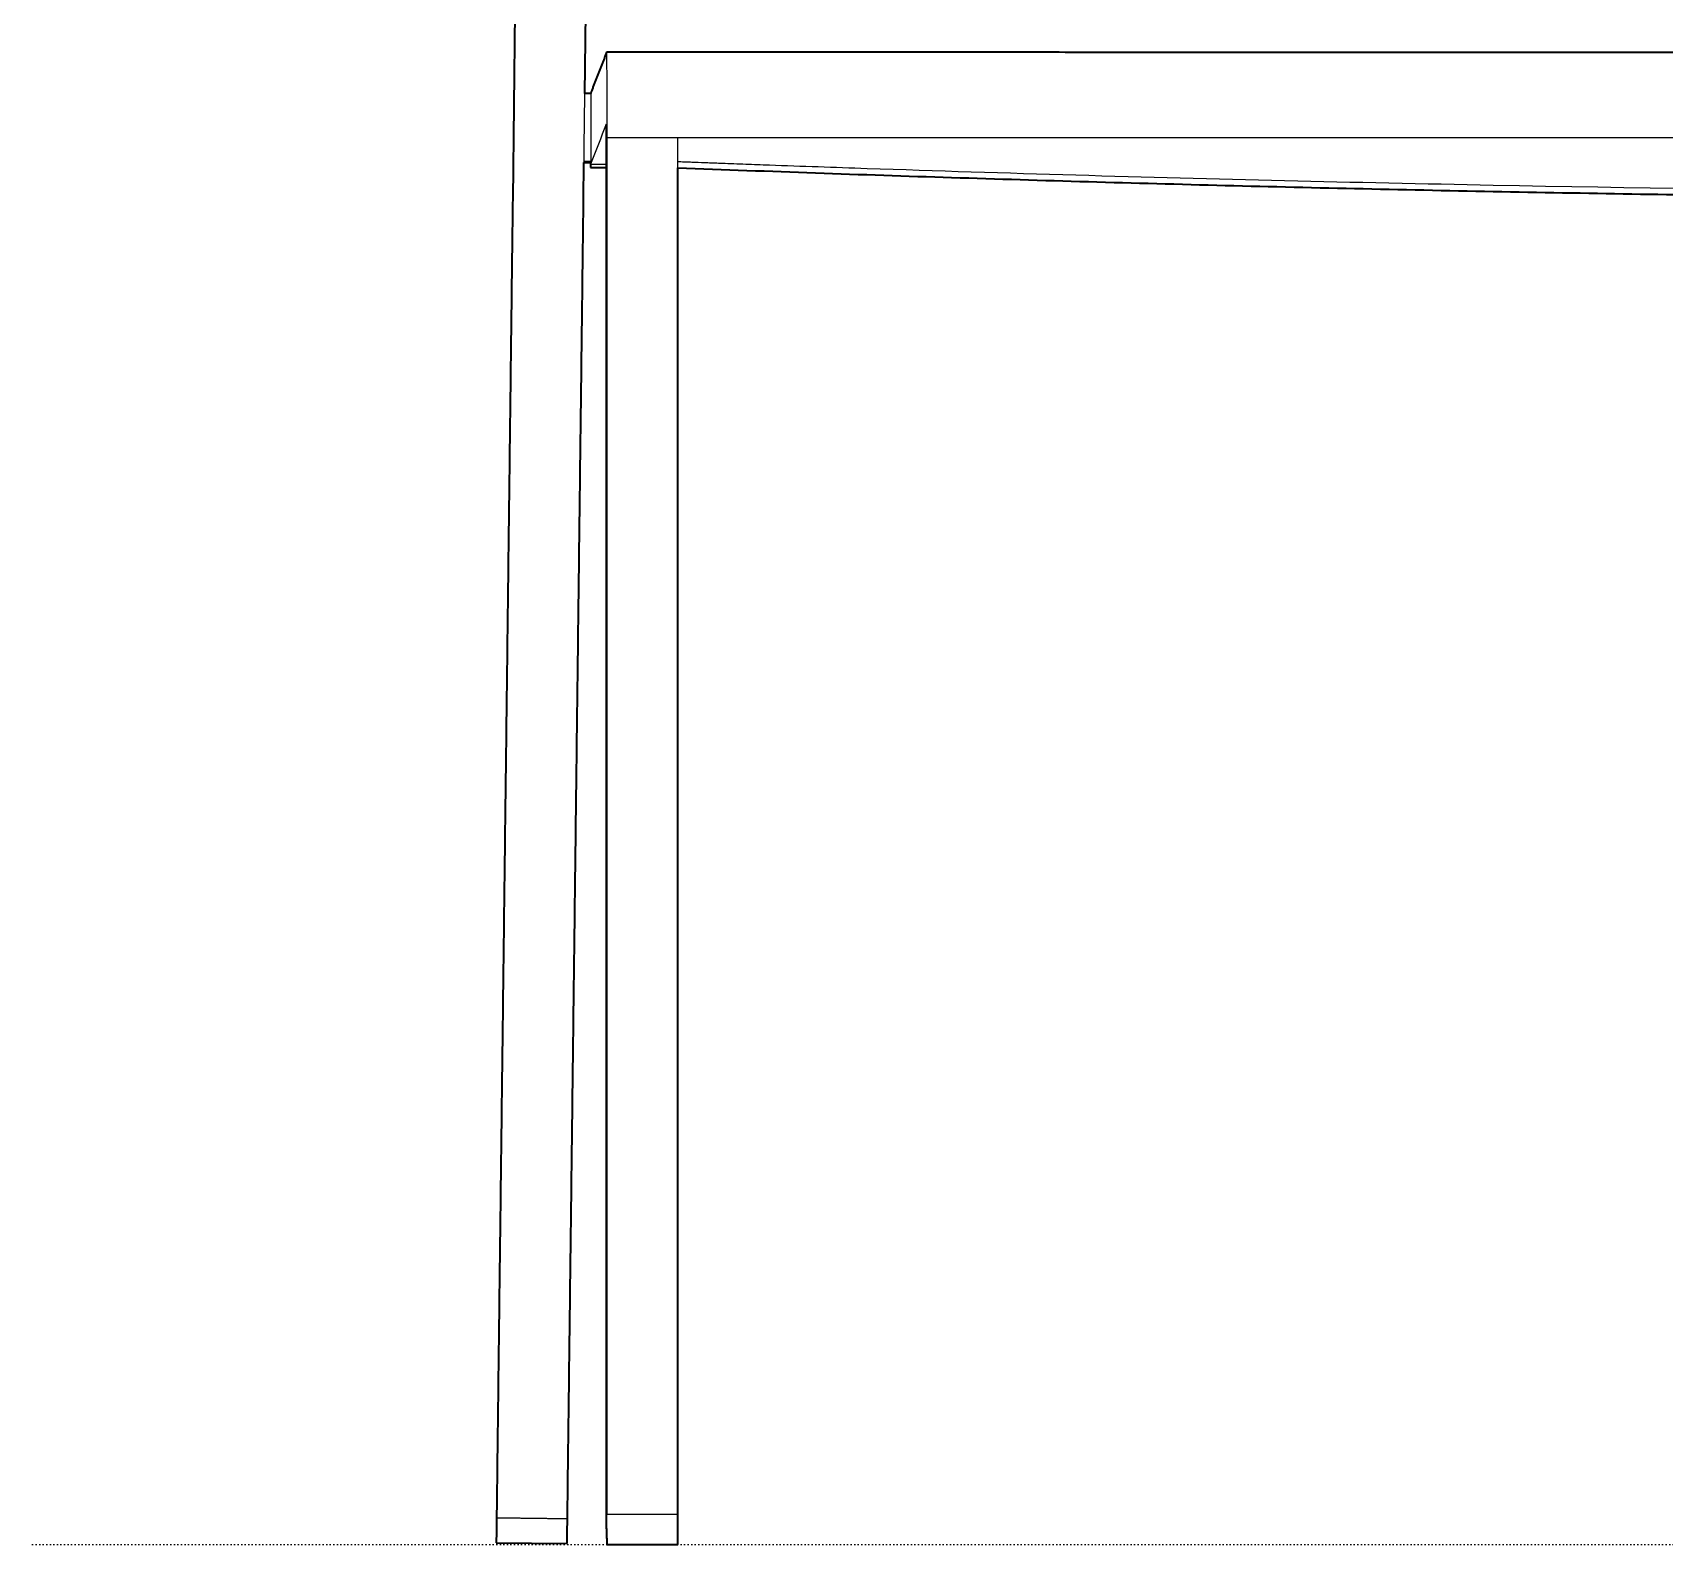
# Model space of a CAD drawing. Header units: millimetres. Extents: x 0 to 2561, y -987 to 790.
# Drawn here: x 0 to 507, y 0 to 469 of the extents above; entities that cross this region are included whole.
import ezdxf

# ---------------------------------------------------------------- set-up
doc = ezdxf.new("R2010")
doc.units = ezdxf.units.MM
doc.linetypes.add('Dots', pattern=[1, 0, -1])
doc.layers.add('Blocks', color=7, linetype='Continuous')
for name, color, linetype, lineweight, true_color in [('Blocks$Inner', 7, 'Continuous', 25, 0x007f00), ('Blocks$Outline', 7, 'Continuous', 35, 0xff3f3f), ('Groud', 7, 'Dots', 25, 0x243775)]:
    doc.layers.add(name, color=color, linetype=linetype, lineweight=lineweight, true_color=true_color)

# ---------------------------------------------------------------- blocks, each defined once
blk = doc.blocks.new('Balcony Dining Bench Front')
at = {"layer": 'Blocks$Inner'}
blk.add_line((173.21, 428.48), (173.21, 428.95), dxfattribs=at)
for points in [[(149.73, 475.62), (149.38, 446.71), (149.02, 417.68)], [(171.02, 417.41), (171.38, 446.44), (171.73, 475.36)]]:
    blk.add_rational_spline(points, [1, 0.990387729513, 1], degree=2, dxfattribs=at)
for points, knots in [([(173.35, 450.84), (173.38, 450.92), (173.42, 451.01), (173.45, 451.1), (173.49, 451.18), (173.52, 451.27), (173.55, 451.35), (173.62, 451.53), (173.69, 451.7), (173.75, 451.87), (173.89, 452.21), (174.02, 452.56), (174.16, 452.9), (174.29, 453.25), (174.42, 453.59), (174.56, 453.93), (174.69, 454.28), (174.83, 454.62), (174.96, 454.97), (175.1, 455.31), (175.23, 455.65), (175.36, 456), (175.5, 456.34), (175.63, 456.69), (175.77, 457.03), (175.9, 457.37), (176.03, 457.72), (176.17, 458.06), (176.3, 458.41), (176.44, 458.75), (176.57, 459.09), (176.71, 459.44), (176.84, 459.78), (176.97, 460.13), (177.11, 460.47), (177.24, 460.81), (177.38, 461.16), (177.51, 461.5), (177.64, 461.85), (177.78, 462.19)], [31.001111, 31.001111, 31.001111, 31.001111, 39.250151, 39.250151, 39.250151, 47.499191, 47.499191, 47.499191, 63.99727, 63.99727, 63.99727, 96.993427, 96.993427, 96.993427, 129.989583, 129.989583, 129.989583, 162.98574, 162.98574, 162.98574, 195.981896, 195.981896, 195.981896, 228.978052, 228.978052, 228.978052, 261.974209, 261.974209, 261.974209, 294.970365, 294.970365, 294.970365, 327.966521, 327.966521, 327.966521, 360.962678, 360.962678, 360.962678, 393.958835, 393.958835, 393.958835, 393.958835]), ([(178.19, 463.23), (180.44, 463.23), (182.7, 463.23), (184.96, 463.23), (187.34, 463.23), (189.73, 463.23), (192.11, 463.23), (194.5, 463.23), (196.89, 463.23), (199.27, 463.23)], [425.80361, 425.80361, 425.80361, 425.80361, 432.573493, 432.573493, 432.573493, 439.732535, 439.732535, 439.732535, 446.891578, 446.891578, 446.891578, 446.891578]), ([(199.27, 463.23), (199.78, 463.23), (200.29, 463.23), (200.79, 463.23), (201.3, 463.23), (201.8, 463.23), (202.31, 463.23), (202.81, 463.23), (203.32, 463.23), (203.83, 463.23)], [446.891578, 446.891578, 446.891578, 446.891578, 448.409051, 448.409051, 448.409051, 449.926451, 449.926451, 449.926451, 451.443925, 451.443925, 451.443925, 451.443925]), ([(203.83, 463.23), (213.25, 463.22), (222.68, 463.22), (232.11, 463.21), (241.54, 463.21), (250.97, 463.2), (260.39, 463.2), (269.82, 463.2), (279.25, 463.19), (288.67, 463.19), (298.1, 463.18), (307.53, 463.18), (316.95, 463.18), (326.38, 463.17), (335.81, 463.17), (345.23, 463.17), (354.66, 463.17), (364.09, 463.16), (373.51, 463.16), (382.94, 463.16), (392.37, 463.15), (401.79, 463.15), (411.22, 463.15), (420.65, 463.15), (430.08, 463.14), (439.51, 463.14), (448.93, 463.14), (458.36, 463.14), (467.79, 463.13), (477.22, 463.13), (486.64, 463.13), (496.07, 463.13), (505.5, 463.13), (514.93, 463.12), (524.36, 463.12), (533.78, 463.12), (543.21, 463.12), (552.64, 463.12), (562.06, 463.12), (571.49, 463.12), (580.92, 463.11), (590.34, 463.11), (599.77, 463.11), (609.19, 463.11), (618.62, 463.11), (628.05, 463.11), (646.9, 463.11), (665.76, 463.11), (684.61, 463.11), (703.47, 463.11), (722.32, 463.11), (741.18, 463.11), (760.04, 463.11), (778.89, 463.11), (797.75, 463.11), (807.17, 463.11), (816.6, 463.11), (826.02, 463.11), (835.45, 463.11), (844.88, 463.11), (854.3, 463.12), (863.73, 463.12), (873.16, 463.12), (882.58, 463.12), (892.01, 463.12), (901.44, 463.12), (910.86, 463.12), (920.29, 463.13), (929.72, 463.13), (939.15, 463.13), (948.58, 463.13), (958, 463.13), (967.43, 463.14), (976.86, 463.14), (986.29, 463.14), (995.72, 463.14), (1005.14, 463.15), (1014.57, 463.15), (1024, 463.15), (1033.43, 463.15), (1042.85, 463.16), (1052.28, 463.16), (1061.71, 463.16), (1071.13, 463.17), (1080.56, 463.17), (1089.99, 463.17), (1099.41, 463.17), (1108.84, 463.18), (1118.27, 463.18), (1127.69, 463.18), (1137.12, 463.19), (1146.55, 463.19), (1155.97, 463.2), (1165.4, 463.2), (1174.83, 463.2), (1184.25, 463.21), (1193.68, 463.21), (1203.11, 463.22), (1212.54, 463.22), (1221.97, 463.23)], [451.443925, 451.443925, 451.443925, 451.443925, 479.729369, 479.729369, 479.729369, 508.012007, 508.012007, 508.012007, 536.29251, 536.29251, 536.29251, 564.571639, 564.571639, 564.571639, 592.850516, 592.850516, 592.850516, 621.130349, 621.130349, 621.130349, 649.412028, 649.412028, 649.412028, 677.695169, 677.695169, 677.695169, 705.979076, 705.979076, 705.979076, 734.263029, 734.263029, 734.263029, 762.546222, 762.546222, 762.546222, 790.827827, 790.827827, 790.827827, 819.107423, 819.107423, 819.107423, 847.386214, 847.386214, 847.386214, 875.665805, 875.665805, 875.665805, 932.230598, 932.230598, 932.230598, 988.798596, 988.798596, 988.798596, 1045.363389, 1045.363389, 1045.363389, 1073.64298, 1073.64298, 1073.64298, 1101.921771, 1101.921771, 1101.921771, 1130.201368, 1130.201368, 1130.201368, 1158.482972, 1158.482972, 1158.482972, 1186.766165, 1186.766165, 1186.766165, 1215.050118, 1215.050118, 1215.050118, 1243.334025, 1243.334025, 1243.334025, 1271.617167, 1271.617167, 1271.617167, 1299.898845, 1299.898845, 1299.898845, 1328.178679, 1328.178679, 1328.178679, 1356.457555, 1356.457555, 1356.457555, 1384.736684, 1384.736684, 1384.736684, 1413.017188, 1413.017188, 1413.017188, 1441.299826, 1441.299826, 1441.299826, 1469.58527, 1469.58527, 1469.58527, 1469.58527]), ([(178.33, 436.63), (178.33, 436.69), (178.33, 436.74), (178.33, 436.8), (178.33, 436.93), (178.33, 437.07), (178.33, 437.21), (178.33, 437.35), (178.33, 437.49), (178.33, 437.63), (178.33, 437.77), (178.33, 437.91), (178.33, 438.04), (178.33, 438.18), (178.33, 438.32), (178.33, 438.46), (178.33, 438.6), (178.33, 438.74), (178.33, 438.88), (178.33, 439.02), (178.33, 439.15), (178.33, 439.29), (178.33, 439.43), (178.33, 439.57), (178.33, 439.71), (178.33, 439.85), (178.33, 439.99), (178.33, 440.13), (178.33, 440.46), (178.33, 440.8), (178.33, 441.14), (178.33, 441.48), (178.33, 441.81), (178.33, 442.15), (178.33, 442.49), (178.33, 442.83), (178.33, 443.17), (178.33, 443.5), (178.33, 443.84), (178.33, 444.18), (178.33, 444.52), (178.33, 444.86), (178.33, 445.19), (178.33, 445.53), (178.33, 445.87), (178.33, 446.21), (178.33, 446.54), (178.33, 446.88), (178.33, 447.22), (178.33, 447.56), (178.33, 447.9), (178.33, 448.23), (178.33, 448.57), (178.33, 448.91), (178.32, 449.25), (178.32, 449.58), (178.32, 449.92), (178.32, 450.26), (178.32, 450.6), (178.32, 450.94), (178.32, 451.27), (178.32, 451.61), (178.32, 451.95), (178.32, 452.29)], [-5.001687, -5.001687, -5.001687, -5.001687, -4.834978, -4.834978, -4.834978, -4.418311, -4.418311, -4.418311, -4.001645, -4.001645, -4.001645, -3.584978, -3.584978, -3.584978, -3.168312, -3.168312, -3.168312, -2.751645, -2.751645, -2.751645, -2.334979, -2.334979, -2.334979, -1.918312, -1.918312, -1.918312, -1.501645, -1.501645, -1.501645, -0.486945, -0.486945, -0.486945, 0.527755, 0.527755, 0.527755, 1.542455, 1.542455, 1.542455, 2.557155, 2.557155, 2.557155, 3.571855, 3.571855, 3.571855, 4.586555, 4.586555, 4.586555, 5.601255, 5.601255, 5.601255, 6.615955, 6.615955, 6.615955, 7.630655, 7.630655, 7.630655, 8.645355, 8.645355, 8.645355, 9.660055, 9.660055, 9.660055, 10.674756, 10.674756, 10.674756, 10.674756]), ([(173.39, 429.42), (173.39, 432.92), (173.39, 436.43), (173.39, 442.42), (173.39, 444.9), (173.39, 447.37)], [2.217356, 2.217356, 2.217356, 2.217356, 12.759061, 12.759061, 20.188807, 20.188807, 20.188807, 20.188807]), ([(200.09, 427.36), (228.83, 426.25), (285.68, 424.24), (369.98, 421.8), (456.12, 419.87), (542.31, 418.47), (654.83, 417.39), (770.97, 417.39), (883.48, 418.48), (969.68, 419.87), (1055.81, 421.8), (1140.13, 424.24), (1197, 426.25), (1225.76, 427.36)], [26.505716, 26.505716, 26.505716, 26.505716, 111.534941, 197.191146, 282.847351, 368.503557, 454.159762, 625.472173, 711.128379, 796.784584, 882.440789, 968.096995, 1053.182057, 1053.182057, 1053.182057, 1053.182057]), ([(1220.41, 428.99), (1218.21, 428.91), (1216.02, 428.83), (1213.83, 428.74), (1209.45, 428.58), (1205.07, 428.42), (1200.69, 428.26), (1191.93, 427.94), (1183.17, 427.62), (1174.41, 427.32), (1150.14, 426.48), (1125.85, 425.7), (1101.52, 425), (1058.25, 423.74), (1015.04, 422.7), (971.92, 421.87), (885.21, 420.19), (799.4, 419.36), (712.67, 419.36), (625.94, 419.36), (540.13, 420.19), (453.42, 421.88), (410.29, 422.71), (367.09, 423.75), (323.82, 425.01), (302.19, 425.64), (280.6, 426.32), (259.03, 427.06), (248.92, 427.4), (238.81, 427.76), (228.7, 428.12), (227.46, 428.17), (226.2, 428.21), (224.95, 428.26), (223.78, 428.3), (222.6, 428.34), (221.42, 428.39), (218.92, 428.48), (216.46, 428.57), (214.04, 428.66), (213.32, 428.69), (212.6, 428.72), (211.89, 428.74), (211.13, 428.77), (210.36, 428.8), (209.59, 428.83), (208.27, 428.88), (206.93, 428.93), (205.56, 428.98), (204.96, 429), (204.35, 429.03), (203.73, 429.05), (203.46, 429.06), (203.19, 429.07), (202.91, 429.08), (202.79, 429.09), (202.67, 429.09), (202.55, 429.1), (202.44, 429.1), (202.33, 429.11), (202.22, 429.11), (201.57, 429.14), (200.93, 429.16), (200.32, 429.18)], [9.871853, 9.871853, 9.871853, 9.871853, 16.45759, 16.45759, 16.45759, 29.603602, 29.603602, 29.603602, 55.898022, 55.898022, 55.898022, 128.828197, 128.828197, 128.828197, 258.465174, 258.465174, 258.465174, 517.736909, 517.736909, 517.736909, 777.010389, 777.010389, 777.010389, 906.645125, 906.645125, 906.645125, 971.466771, 971.466771, 971.466771, 1001.816112, 1001.816112, 1001.816112, 1005.57133, 1005.57133, 1005.57133, 1009.097354, 1009.097354, 1009.097354, 1016.488486, 1016.488486, 1016.488486, 1018.634842, 1018.634842, 1018.634842, 1020.936559, 1020.936559, 1020.936559, 1024.969598, 1024.969598, 1024.969598, 1026.803904, 1026.803904, 1026.803904, 1027.623661, 1027.623661, 1027.623661, 1027.985722, 1027.985722, 1027.985722, 1028.319305, 1028.319305, 1028.319305, 1030.213805, 1030.213805, 1030.213805, 1030.213805]), ([(144.02, 8.28), (143.97, 3.97), (143.94, 1.82), (143.93, 0.97), (143.93, 0.63), (143.92, 0.5), (143.92, 0.5)], [-846.687719, -846.687719, -846.687719, -846.687719, -838.187719, -838.187719, -838.187719, -834.736136, -834.736136, -834.736136, -834.736136]), ([(165.92, 0.23), (165.92, 0.23), (165.92, 0.35), (165.93, 0.7), (165.94, 1.54), (165.97, 3.7), (166.02, 8)], [-812.736136, -812.736136, -812.736136, -812.736136, -809.284552, -809.284552, -809.284552, -800.784552, -800.784552, -800.784552, -800.784552]), ([(178.3, 0), (178.3, 0), (178.3, 0.07), (178.3, 0.14), (178.3, 0.32), (178.3, 0.5), (178.3, 1.67), (178.3, 2.84), (178.3, 5.01), (178.3, 9.35)], [42.316151, 42.316151, 42.316151, 42.316151, 45.632301, 45.632301, 45.632301, 54.132301, 54.132301, 54.132301, 62.632301, 62.632301, 62.632301, 62.632301]), ([(200.3, 9.35), (200.3, 5.01), (200.3, 2.84), (200.3, 1.67), (200.3, 0.5), (200.3, 0.32), (200.3, 0.14), (200.3, 0.07), (200.3, 0), (200.3, 0)], [0, 0, 0, 0, 8.5, 8.5, 8.5, 17, 17, 17, 20.316151, 20.316151, 20.316151, 20.316151])]:
    blk.add_open_spline(points, degree=3, knots=knots, dxfattribs=at)
for points, degree in [([(177.78, 462.19), (177.91, 462.52), (178.04, 462.85), (178.19, 463.23)], 3), ([(178.22, 462.93), (178.21, 463.04), (178.21, 463.12), (178.19, 463.23)], 3), ([(178.23, 462.5), (178.23, 462.68), (178.22, 462.82), (178.22, 462.93)], 3), ([(178.25, 461.89), (178.25, 462.12), (178.24, 462.33), (178.23, 462.5)], 3), ([(178.27, 461.11), (178.26, 461.4), (178.26, 461.66), (178.25, 461.89)], 3), ([(178.28, 460.18), (178.28, 460.51), (178.27, 460.83), (178.27, 461.11)], 3), ([(178.29, 459.1), (178.29, 459.48), (178.28, 459.84), (178.28, 460.18)], 3), ([(178.3, 457.9), (178.3, 458.32), (178.3, 458.72), (178.29, 459.1)], 3), ([(178.31, 456.6), (178.31, 457.05), (178.31, 457.48), (178.3, 457.9)], 3), ([(178.32, 455.21), (178.32, 455.68), (178.31, 456.15), (178.31, 456.6)], 3), ([(173.33, 450.72), (173.34, 450.78), (173.35, 450.82), (173.35, 450.84)], 3), ([(178.32, 453.77), (178.32, 454.25), (178.32, 454.74), (178.32, 455.21)], 3), ([(178.32, 452.29), (178.32, 452.78), (178.32, 453.28), (178.32, 453.77)], 3), ([(173.39, 450.44), (172.41, 450.44), (171.43, 450.44)], 2), ([(173.31, 450.33), (173.32, 450.37), (173.32, 450.4), (173.32, 450.44)], 3), ([(173.32, 450.44), (173.32, 450.56), (173.33, 450.65), (173.33, 450.72)], 3), ([(173.39, 449.44), (173.39, 449.77), (173.39, 450.11), (173.39, 450.44)], 3), ([(173.39, 447.37), (173.39, 448.06), (173.39, 448.75), (173.39, 449.44)], 3), ([(178.05, 440.86), (176.44, 436.74), (174.82, 432.61), (173.21, 428.48)], 3), ([(178.05, 8.28), (178.05, 224.57), (178.05, 440.86)], 2), ([(178.32, 9.35), (178.32, 222.95), (178.33, 436.63)], 2), ([(1247.49, 436.63), (712.91, 436.63), (178.33, 436.63)], 2), ([(200.3, 9.35), (200.32, 222.95), (200.32, 436.63)], 2), ([(173.21, 428.95), (172.2, 428.95), (171.16, 428.95)], 2), ([(171.17, 429.42), (172.28, 429.42), (173.39, 429.42)], 2), ([(173.39, 429.42), (173.3, 429.2), (173.21, 428.95)], 2), ([(173.21, 427.47), (173.21, 427.81), (173.21, 428.14), (173.21, 428.48)], 3), ([(173.21, 428.48), (175.63, 428.48), (178.05, 428.48)], 2), ([(178.05, 427.47), (176.44, 427.47), (174.82, 427.47), (173.21, 427.47)], 3), ([(149.02, 417.68), (146.52, 212.98), (144.02, 8.28)], 2), ([(166.02, 8), (168.52, 212.71), (171.02, 417.41)], 2), ([(144.02, 8.28), (155.02, 8.14), (166.02, 8)], 2), ([(178.3, 0), (178.05, 4.38), (178.05, 8.28)], 2), ([(178.3, 9.35), (189.3, 9.35), (200.3, 9.35)], 2), ([(143.92, 0.5), (154.92, 0.36), (165.92, 0.23)], 2), ([(200.3, 0), (189.3, 0), (178.3, 0)], 2)]:
    blk.add_open_spline(points, degree=degree, dxfattribs=at)
at = {"layer": 'Blocks$Outline'}
blk.add_line((199.27, 463.23), (178.19, 463.23), dxfattribs=at)
for points in [[(149.73, 475.62), (149.02, 417.68)], [(171.02, 417.41), (171.16, 428.95)], [(173.21, 428.95), (173.21, 428.48)], [(173.21, 428.48), (173.21, 427.47)], [(173.21, 427.47), (178.05, 427.47)], [(178.05, 427.47), (178.05, 8.28)], [(143.92, 0.5), (165.92, 0.23)], [(178.3, 0), (200.3, 0)]]:
    blk.add_lwpolyline(points, dxfattribs=at)
blk.add_rational_spline([(171.42, 450.44), (171.58, 462.97), (171.73, 475.36)], [0.995285918659, 0.995859013992, 1], degree=2, dxfattribs=at)
for points, knots in [([(177.78, 462.19), (177.64, 461.85), (177.51, 461.5), (177.38, 461.16), (177.24, 460.81), (177.11, 460.47), (176.97, 460.13), (176.84, 459.78), (176.71, 459.44), (176.57, 459.09), (176.44, 458.75), (176.3, 458.41), (176.17, 458.06), (176.03, 457.72), (175.9, 457.37), (175.77, 457.03), (175.63, 456.69), (175.5, 456.34), (175.36, 456), (175.23, 455.65), (175.1, 455.31), (174.96, 454.97), (174.83, 454.62), (174.69, 454.28), (174.56, 453.93), (174.42, 453.59), (174.29, 453.25), (174.16, 452.9), (174.02, 452.56), (173.89, 452.21), (173.75, 451.87), (173.69, 451.7), (173.62, 451.53), (173.55, 451.35), (173.52, 451.27), (173.49, 451.18), (173.45, 451.1), (173.42, 451.01), (173.38, 450.92), (173.35, 450.84)], [-393.958835, -393.958835, -393.958835, -393.958835, -360.962678, -360.962678, -360.962678, -327.966521, -327.966521, -327.966521, -294.970365, -294.970365, -294.970365, -261.974209, -261.974209, -261.974209, -228.978052, -228.978052, -228.978052, -195.981896, -195.981896, -195.981896, -162.98574, -162.98574, -162.98574, -129.989583, -129.989583, -129.989583, -96.993427, -96.993427, -96.993427, -63.99727, -63.99727, -63.99727, -47.499191, -47.499191, -47.499191, -39.250151, -39.250151, -39.250151, -31.001111, -31.001111, -31.001111, -31.001111]), ([(203.83, 463.23), (203.32, 463.23), (202.81, 463.23), (202.31, 463.23), (201.8, 463.23), (201.3, 463.23), (200.79, 463.23), (200.29, 463.23), (199.78, 463.23), (199.27, 463.23)], [-451.443925, -451.443925, -451.443925, -451.443925, -449.926451, -449.926451, -449.926451, -448.409051, -448.409051, -448.409051, -446.891578, -446.891578, -446.891578, -446.891578]), ([(1221.97, 463.23), (1212.54, 463.22), (1203.11, 463.22), (1193.68, 463.21), (1184.25, 463.21), (1174.83, 463.2), (1165.4, 463.2), (1155.97, 463.2), (1146.55, 463.19), (1137.12, 463.19), (1127.69, 463.18), (1118.27, 463.18), (1108.84, 463.18), (1099.41, 463.17), (1089.99, 463.17), (1080.56, 463.17), (1071.13, 463.17), (1061.71, 463.16), (1052.28, 463.16), (1042.85, 463.16), (1033.43, 463.15), (1024, 463.15), (1014.57, 463.15), (1005.14, 463.15), (995.72, 463.14), (986.29, 463.14), (976.86, 463.14), (967.43, 463.14), (958, 463.13), (948.58, 463.13), (939.15, 463.13), (929.72, 463.13), (920.29, 463.13), (910.86, 463.12), (901.44, 463.12), (892.01, 463.12), (882.58, 463.12), (873.16, 463.12), (863.73, 463.12), (854.3, 463.12), (844.88, 463.11), (835.45, 463.11), (826.02, 463.11), (816.6, 463.11), (807.17, 463.11), (797.75, 463.11), (778.89, 463.11), (760.04, 463.11), (741.18, 463.11), (722.32, 463.11), (703.47, 463.11), (684.61, 463.11), (665.76, 463.11), (646.9, 463.11), (628.05, 463.11), (618.62, 463.11), (609.19, 463.11), (599.77, 463.11), (590.34, 463.11), (580.92, 463.11), (571.49, 463.12), (562.06, 463.12), (552.64, 463.12), (543.21, 463.12), (533.78, 463.12), (524.36, 463.12), (514.93, 463.12), (505.5, 463.13), (496.07, 463.13), (486.64, 463.13), (477.22, 463.13), (467.79, 463.13), (458.36, 463.14), (448.93, 463.14), (439.51, 463.14), (430.08, 463.14), (420.65, 463.15), (411.22, 463.15), (401.79, 463.15), (392.37, 463.15), (382.94, 463.16), (373.51, 463.16), (364.09, 463.16), (354.66, 463.17), (345.23, 463.17), (335.81, 463.17), (326.38, 463.17), (316.95, 463.18), (307.53, 463.18), (298.1, 463.18), (288.67, 463.19), (279.25, 463.19), (269.82, 463.2), (260.39, 463.2), (250.97, 463.2), (241.54, 463.21), (232.11, 463.21), (222.68, 463.22), (213.25, 463.22), (203.83, 463.23)], [-1469.58527, -1469.58527, -1469.58527, -1469.58527, -1441.299826, -1441.299826, -1441.299826, -1413.017188, -1413.017188, -1413.017188, -1384.736684, -1384.736684, -1384.736684, -1356.457555, -1356.457555, -1356.457555, -1328.178679, -1328.178679, -1328.178679, -1299.898845, -1299.898845, -1299.898845, -1271.617167, -1271.617167, -1271.617167, -1243.334025, -1243.334025, -1243.334025, -1215.050118, -1215.050118, -1215.050118, -1186.766165, -1186.766165, -1186.766165, -1158.482972, -1158.482972, -1158.482972, -1130.201368, -1130.201368, -1130.201368, -1101.921771, -1101.921771, -1101.921771, -1073.64298, -1073.64298, -1073.64298, -1045.363389, -1045.363389, -1045.363389, -988.798596, -988.798596, -988.798596, -932.230598, -932.230598, -932.230598, -875.665805, -875.665805, -875.665805, -847.386214, -847.386214, -847.386214, -819.107423, -819.107423, -819.107423, -790.827827, -790.827827, -790.827827, -762.546222, -762.546222, -762.546222, -734.263029, -734.263029, -734.263029, -705.979076, -705.979076, -705.979076, -677.695169, -677.695169, -677.695169, -649.412028, -649.412028, -649.412028, -621.130349, -621.130349, -621.130349, -592.850516, -592.850516, -592.850516, -564.571639, -564.571639, -564.571639, -536.29251, -536.29251, -536.29251, -508.012007, -508.012007, -508.012007, -479.729369, -479.729369, -479.729369, -451.443925, -451.443925, -451.443925, -451.443925]), ([(200.32, 427.35), (228.98, 426.24), (285.76, 424.23), (369.98, 421.8), (456.12, 419.87), (542.31, 418.47), (654.83, 417.39), (770.97, 417.39), (883.48, 418.48), (969.68, 419.87), (1055.81, 421.8), (1140.04, 424.24), (1196.82, 426.25), (1225.49, 427.35)], [26.7379, 26.7379, 26.7379, 26.7379, 111.534941, 197.191146, 282.847351, 368.503557, 454.159762, 625.472173, 711.128379, 796.784584, 882.440789, 968.096995, 1052.916593, 1052.916593, 1052.916593, 1052.916593]), ([(144.02, 8.28), (143.97, 3.97), (143.94, 1.82), (143.93, 0.97), (143.93, 0.63), (143.92, 0.5), (143.92, 0.5)], [-846.687719, -846.687719, -846.687719, -846.687719, -838.187719, -838.187719, -838.187719, -834.749618, -834.749618, -834.749618, -834.749618]), ([(165.92, 0.23), (165.92, 0.23), (165.92, 0.35), (165.93, 0.7), (165.94, 1.54), (165.97, 3.7), (166.02, 8)], [-812.736136, -812.736136, -812.736136, -812.736136, -809.284552, -809.284552, -809.284552, -800.784552, -800.784552, -800.784552, -800.784552]), ([(200.3, 0), (200.3, 0), (200.3, 0.07), (200.3, 0.14), (200.3, 0.32), (200.3, 0.5), (200.3, 1.67), (200.3, 2.84), (200.3, 5.01), (200.3, 9.35)], [-20.316151, -20.316151, -20.316151, -20.316151, -17, -17, -17, -8.5, -8.5, -8.5, 0, 0, 0, 0])]:
    blk.add_open_spline(points, degree=3, knots=knots, dxfattribs=at)
for points, degree in [([(178.19, 463.23), (178.04, 462.85), (177.91, 462.52), (177.78, 462.19)], 3), ([(173.35, 450.84), (173.35, 450.82), (173.34, 450.78), (173.33, 450.72)], 3), ([(173.32, 450.44), (172.37, 450.44), (171.42, 450.44)], 2), ([(173.33, 450.72), (173.33, 450.65), (173.32, 450.56), (173.32, 450.44)], 3), ([(171.16, 428.95), (172.2, 428.95), (173.21, 428.95)], 2), ([(200.3, 9.35), (200.32, 218.31), (200.32, 427.35)], 2), ([(149.02, 417.68), (146.52, 212.98), (144.02, 8.28)], 2), ([(166.02, 8), (168.52, 212.71), (171.02, 417.41)], 2), ([(178.05, 8.28), (178.05, 4.38), (178.3, 0)], 2), ([(178.3, 0), (178.3, 0), (178.3, 0), (178.3, 0)], 3)]:
    blk.add_open_spline(points, degree=degree, dxfattribs=at)

msp = doc.modelspace()

# ---------------------------------------------------------------- linework, layer by layer
at = {"layer": 'Groud'}
msp.add_lwpolyline([(0, 0), (1425.7, 0)], dxfattribs=at)

# ---------------------------------------------------------------- block references
at = {"layer": 'Blocks'}
msp.add_blockref('Balcony Dining Bench Front', (0, 0), dxfattribs=at)

doc.saveas('drawing.dxf')
